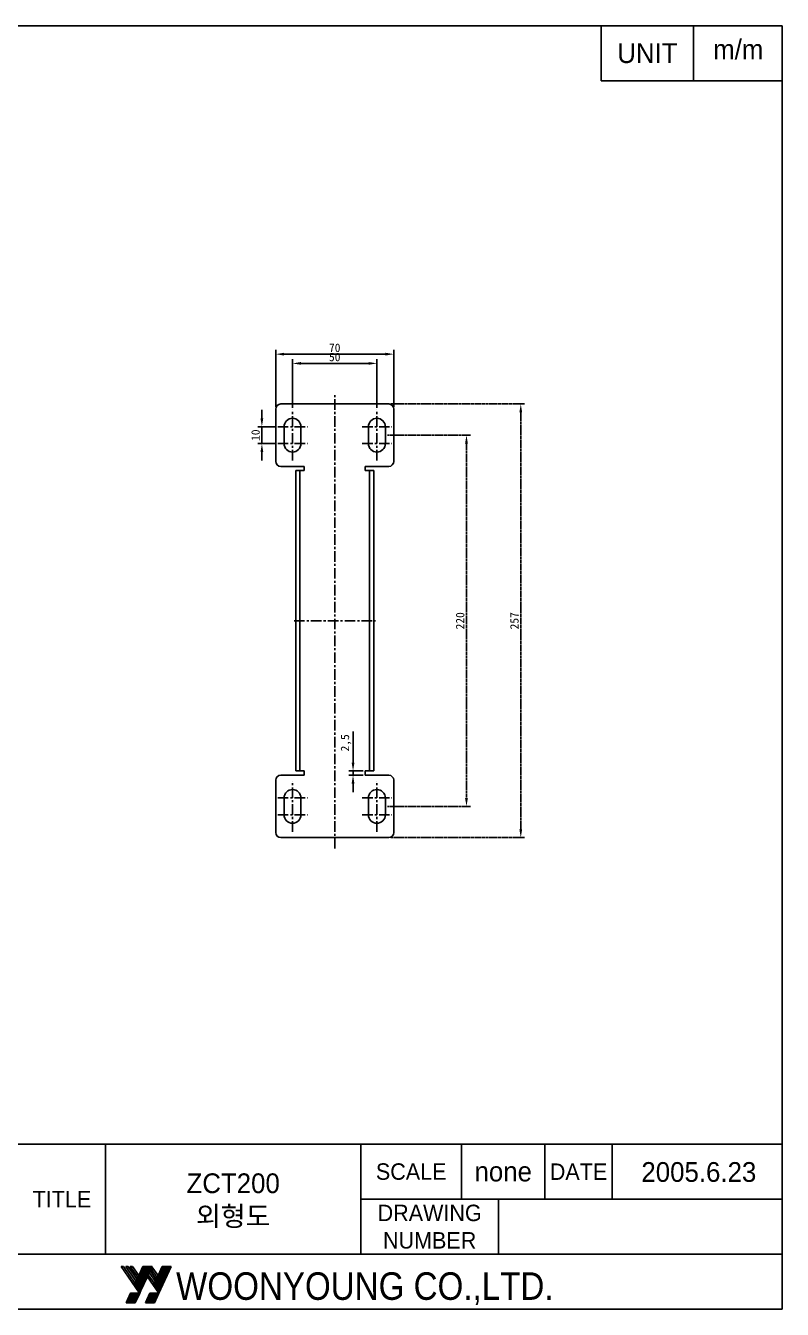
# Model space of a CAD drawing. Header units: millimetres. Extents: x 1678 to 2787, y 547 to 1308.
# Drawn here: x 2339 to 2787, y 547 to 1308 of the extents above; entities that cross this region are included whole.
import ezdxf

# ---------------------------------------------------------------- set-up
doc = ezdxf.new("R2010")
doc.units = ezdxf.units.MM
doc.linetypes.add('CENTER', pattern=[2, 1.25, -0.25, 0.25, -0.25])
doc.layers.add('LAYER1', color=4, linetype='Continuous')
doc.layers.add('가는실선', color=7, linetype='Continuous')
doc.styles.add('M', font='Gulim.ttf', dxfattribs={"height": 3})
doc.styles.add('ROMANT', font='GNGT.TTF', dxfattribs={"width": 0.9, "height": 3})
doc.dimstyles.new('ISO-25', dxfattribs={"dimtxt": 2.5, "dimasz": 2.5, "dimexe": 1.25, "dimexo": 0.625, "dimtad": 1, "dimtxsty": 'Standard', "dimcen": 2.5, "dimadec": 0, "dimazin": 0, "dimtfac": 1, "dimtmove": 0, "dimatfit": 3, "dimfxl": 0, "dimarcsym": 0})

# ---------------------------------------------------------------- blocks, each defined once
blk = doc.blocks.new('*X14')
at = {"color": 0}
for p, q in [((151.4, 128.86), (153.26, 130.72)), ((151.47, 129.2), (152.99, 130.72)), ((151.51, 128.7), (153.52, 130.72)), ((151.61, 128.54), (153.79, 130.72)), ((151.7, 129.69), (152.72, 130.72)), ((151.72, 128.39), (154.05, 130.72)), ((151.83, 128.23), (154.02, 130.42)), ((151.93, 130.18), (152.46, 130.72)), ((151.94, 128.08), (153.79, 129.92)), ((152.05, 127.92), (153.56, 129.43)), ((152.15, 130.68), (152.19, 130.72)), ((152.16, 127.76), (153.33, 128.93)), ((155.61, 129.09), (157.23, 130.72)), ((155.61, 128.82), (157.5, 130.72)), ((155.72, 128.67), (157.76, 130.72)), ((155.82, 128.51), (158.03, 130.72)), ((155.84, 129.59), (156.97, 130.72)), ((155.93, 128.36), (158.29, 130.72)), ((156.04, 128.2), (158.16, 130.31)), ((156.07, 130.08), (156.7, 130.72)), ((156.15, 128.04), (157.93, 129.82)), ((156.26, 127.89), (157.7, 129.33)), ((156.3, 130.57), (156.44, 130.72)), ((156.37, 127.73), (157.47, 128.83)), ((152.27, 127.61), (153.1, 128.44)), ((152.38, 127.45), (152.87, 127.95)), ((152.49, 127.3), (152.64, 127.45)), ((156.48, 127.58), (157.24, 128.34)), ((156.59, 127.42), (157.01, 127.85)), ((156.7, 127.26), (156.79, 127.35)), ((148.52, 122.8), (150.65, 124.93)), ((148.73, 123.27), (150.38, 124.93)), ((148.79, 122.8), (150.91, 124.93)), ((148.96, 123.76), (150.12, 124.93)), ((149.05, 122.8), (151.18, 124.93)), ((149.18, 124.26), (149.85, 124.93)), ((149.32, 122.8), (151.44, 124.93)), ((149.41, 124.75), (149.59, 124.93)), ((149.58, 122.8), (151.28, 124.49)), ((149.85, 122.8), (151.05, 124)), ((150.11, 122.8), (150.83, 123.51)), ((152.76, 122.8), (154.89, 124.93)), ((152.87, 123.17), (154.63, 124.93)), ((153.03, 122.8), (155.16, 124.93)), ((153.1, 123.66), (154.36, 124.93)), ((153.29, 122.8), (155.42, 124.93)), ((153.33, 124.16), (154.1, 124.93)), ((153.55, 124.65), (153.83, 124.93)), ((153.56, 122.8), (155.64, 124.88)), ((153.82, 122.8), (155.42, 124.39)), ((154.09, 122.8), (155.19, 123.9)), ((154.36, 122.8), (154.97, 123.41)), ((150.38, 122.8), (150.6, 123.02)), ((154.62, 122.8), (154.74, 122.92))]:
    blk.add_line(p, q, dxfattribs=at)
blk = doc.blocks.new('*X15')
at = {"color": 0}
for p, q in [((149.94, 72.77), (150.31, 73.14)), ((150, 72.58), (150.42, 72.99)), ((150.11, 72.42), (150.52, 72.83)), ((150.35, 73.46), (150.77, 73.87)), ((150.46, 73.3), (150.88, 73.71)), ((150.52, 73.89), (150.66, 74.03)), ((150.57, 73.14), (150.99, 73.56)), ((150.68, 72.99), (151.09, 73.4)), ((150.79, 72.83), (151.2, 73.24)), ((150.9, 72.68), (151.31, 73.09)), ((151.01, 72.52), (151.42, 72.93)), ((151.12, 72.36), (151.53, 72.78)), ((154.1, 72.7), (154.52, 73.11)), ((154.21, 72.54), (154.63, 72.96)), ((154.32, 72.39), (154.74, 72.8)), ((154.56, 73.42), (154.98, 73.84)), ((154.65, 73.77), (154.87, 73.99)), ((154.67, 73.27), (155.09, 73.68)), ((154.78, 73.11), (155.2, 73.52)), ((154.89, 72.95), (155.3, 73.37)), ((155, 72.8), (155.41, 73.21)), ((155.11, 72.64), (155.52, 73.06)), ((155.22, 72.48), (155.63, 72.9)), ((155.32, 72.33), (155.74, 72.74)), ((149.51, 71.81), (149.91, 72.21)), ((149.62, 71.66), (150.02, 72.06)), ((149.68, 72.25), (149.8, 72.37)), ((149.73, 71.5), (150.13, 71.9)), ((149.84, 71.35), (150.24, 71.75)), ((149.94, 71.19), (150.34, 71.59)), ((150.05, 71.03), (150.45, 71.43)), ((150.16, 70.88), (150.56, 71.28)), ((150.22, 72.26), (150.63, 72.68)), ((150.27, 70.72), (150.67, 71.12)), ((150.33, 72.11), (150.74, 72.52)), ((150.38, 70.57), (150.78, 70.97)), ((150.44, 71.95), (150.85, 72.36)), ((150.49, 70.41), (150.89, 70.81)), ((150.55, 71.79), (150.96, 72.21)), ((150.6, 70.26), (151, 70.66)), ((150.66, 71.64), (151.07, 72.05)), ((150.71, 70.1), (150.78, 70.17)), ((150.77, 71.48), (151.18, 71.89)), ((150.88, 71.33), (151.29, 71.74)), ((150.99, 71.17), (151.4, 71.58)), ((151.09, 71.01), (151.24, 71.16)), ((151.23, 72.21), (151.64, 72.62)), ((151.34, 72.05), (151.75, 72.46)), ((151.45, 71.9), (151.7, 72.15)), ((153.72, 71.78), (154.12, 72.18)), ((153.81, 72.14), (154.01, 72.34)), ((153.83, 71.63), (154.23, 72.03)), ((153.94, 71.47), (154.34, 71.87)), ((154.05, 71.31), (154.45, 71.71)), ((154.16, 71.16), (154.56, 71.56)), ((154.26, 71), (154.66, 71.4)), ((154.37, 70.85), (154.77, 71.25)), ((154.43, 72.23), (154.84, 72.64)), ((154.48, 70.69), (154.88, 71.09)), ((154.54, 72.07), (154.95, 72.49)), ((154.59, 70.53), (154.99, 70.94)), ((154.65, 71.92), (155.06, 72.33)), ((154.7, 70.38), (155.1, 70.78)), ((154.76, 71.76), (155.17, 72.17)), ((154.81, 70.22), (155.15, 70.57)), ((154.87, 71.61), (155.28, 72.02)), ((154.98, 71.45), (155.39, 71.86)), ((155.09, 71.29), (155.5, 71.71)), ((155.2, 71.14), (155.61, 71.55)), ((155.31, 70.98), (155.38, 71.06)), ((155.43, 72.17), (155.85, 72.59)), ((155.54, 72.01), (155.96, 72.43)), ((155.65, 71.86), (155.84, 72.05))]:
    blk.add_line(p, q, dxfattribs=at)
blk = doc.blocks.new('*X16')
at = {"color": 0}
for p, q in [((151.4, 128.86), (153.26, 130.72)), ((151.47, 129.2), (152.99, 130.72)), ((151.51, 128.7), (153.52, 130.72)), ((151.61, 128.54), (153.79, 130.72)), ((151.7, 129.69), (152.72, 130.72)), ((151.72, 128.39), (154.05, 130.72)), ((151.83, 128.23), (154.02, 130.42)), ((151.93, 130.18), (152.46, 130.72)), ((151.94, 128.08), (153.79, 129.92)), ((152.05, 127.92), (153.56, 129.43)), ((152.15, 130.68), (152.19, 130.72)), ((152.16, 127.76), (153.33, 128.93)), ((155.61, 129.09), (157.23, 130.72)), ((155.61, 128.82), (157.5, 130.72)), ((155.72, 128.67), (157.76, 130.72)), ((155.82, 128.51), (158.03, 130.72)), ((155.84, 129.59), (156.97, 130.72)), ((155.93, 128.36), (158.29, 130.72)), ((156.04, 128.2), (158.16, 130.31)), ((156.07, 130.08), (156.7, 130.72)), ((156.15, 128.04), (157.93, 129.82)), ((156.26, 127.89), (157.7, 129.33)), ((156.3, 130.57), (156.44, 130.72)), ((156.37, 127.73), (157.47, 128.83)), ((152.27, 127.61), (153.1, 128.44)), ((152.38, 127.45), (152.87, 127.95)), ((152.49, 127.3), (152.64, 127.45)), ((156.48, 127.58), (157.24, 128.34)), ((156.59, 127.42), (157.01, 127.85)), ((156.7, 127.26), (156.79, 127.35)), ((148.52, 122.8), (150.65, 124.93)), ((148.73, 123.27), (150.38, 124.93)), ((148.79, 122.8), (150.91, 124.93)), ((148.96, 123.76), (150.12, 124.93)), ((149.05, 122.8), (151.18, 124.93)), ((149.18, 124.26), (149.85, 124.93)), ((149.32, 122.8), (151.44, 124.93)), ((149.41, 124.75), (149.59, 124.93)), ((149.58, 122.8), (151.28, 124.49)), ((149.85, 122.8), (151.05, 124)), ((150.11, 122.8), (150.83, 123.51)), ((152.76, 122.8), (154.89, 124.93)), ((152.87, 123.17), (154.63, 124.93)), ((153.03, 122.8), (155.16, 124.93)), ((153.1, 123.66), (154.36, 124.93)), ((153.29, 122.8), (155.42, 124.93)), ((153.33, 124.16), (154.1, 124.93)), ((153.55, 124.65), (153.83, 124.93)), ((153.56, 122.8), (155.64, 124.88)), ((153.82, 122.8), (155.42, 124.39)), ((154.09, 122.8), (155.19, 123.9)), ((154.36, 122.8), (154.97, 123.41)), ((150.38, 122.8), (150.6, 123.02)), ((154.62, 122.8), (154.74, 122.92))]:
    blk.add_line(p, q, dxfattribs=at)
blk = doc.blocks.new('*D215')
at = {"color": 0, "lineweight": -2}
for p, q in [((2532.57, 871.04), (2532.57, 889.37)), ((2538.58, 866.04), (2530.07, 866.04)), ((2538.58, 863.54), (2530.07, 863.54)), ((2532.57, 863.54), (2532.57, 866.04)), ((2532.57, 858.54), (2532.57, 853.54))]:
    blk.add_line(p, q, dxfattribs=at)
at = {"color": 0}
for points in [[(2531.74, 871.04), (2533.4, 871.04), (2532.57, 866.04)], [(2531.74, 858.54), (2533.4, 858.54), (2532.57, 863.54)]]:
    blk.add_solid(points, dxfattribs=at)
at = {"layer": 'Defpoints', "color": 0}
for p in [(2532.57, 866.04), (2539.83, 866.04), (2539.83, 863.54)]:
    blk.add_point(p, dxfattribs=at)
at = {"color": 0, "insert": (2528.4, 882.7), "char_height": 5, "attachment_point": 5, "rotation": 90}
blk.add_mtext('2,5', dxfattribs=at)
blk = doc.blocks.new('*D218')
at = {"color": 0, "lineweight": -2}
for p, q in [((2478.57, 1075.04), (2478.57, 1080.04)), ((2486.71, 1070.04), (2476.07, 1070.04)), ((2478.57, 1060.04), (2478.57, 1070.04)), ((2486.71, 1060.04), (2476.07, 1060.04)), ((2478.57, 1055.04), (2478.57, 1050.04))]:
    blk.add_line(p, q, dxfattribs=at)
at = {"color": 0}
for points in [[(2477.73, 1075.04), (2479.4, 1075.04), (2478.57, 1070.04)], [(2477.73, 1055.04), (2479.4, 1055.04), (2478.57, 1060.04)]]:
    blk.add_solid(points, dxfattribs=at)
at = {"layer": 'Defpoints', "color": 0}
for p in [(2478.57, 1070.04), (2487.96, 1070.04), (2487.96, 1060.04)]:
    blk.add_point(p, dxfattribs=at)
at = {"color": 0, "insert": (2474.82, 1065.04), "char_height": 5, "attachment_point": 5, "rotation": 90}
blk.add_mtext('10', dxfattribs=at)
blk = doc.blocks.new('*D220')
at = {"color": 0, "lineweight": -2}
for p, q in [((2486.73, 1081.79), (2486.73, 1115.56)), ((2491.73, 1113.06), (2551.73, 1113.06)), ((2556.73, 1081.79), (2556.73, 1115.56))]:
    blk.add_line(p, q, dxfattribs=at)
at = {"color": 0}
for points in [[(2491.73, 1113.9), (2491.73, 1112.23), (2486.73, 1113.06)], [(2551.73, 1113.9), (2551.73, 1112.23), (2556.73, 1113.06)]]:
    blk.add_solid(points, dxfattribs=at)
at = {"layer": 'Defpoints', "color": 0}
for p in [(2556.73, 1113.06), (2486.73, 1080.54), (2556.73, 1080.54)]:
    blk.add_point(p, dxfattribs=at)
at = {"color": 0, "insert": (2521.73, 1116.81), "char_height": 5, "attachment_point": 5}
blk.add_mtext('70', dxfattribs=at)
blk = doc.blocks.new('*D221')
at = {"color": 0, "lineweight": -2}
for p, q in [((2496.73, 1081.29), (2496.73, 1110.08)), ((2501.73, 1107.58), (2541.73, 1107.58)), ((2546.73, 1081.29), (2546.73, 1110.08))]:
    blk.add_line(p, q, dxfattribs=at)
at = {"color": 0}
for points in [[(2501.73, 1108.41), (2501.73, 1106.75), (2496.73, 1107.58)], [(2541.73, 1108.41), (2541.73, 1106.75), (2546.73, 1107.58)]]:
    blk.add_solid(points, dxfattribs=at)
at = {"layer": 'Defpoints', "color": 0}
for p in [(2546.73, 1107.58), (2496.73, 1080.04), (2546.73, 1080.04)]:
    blk.add_point(p, dxfattribs=at)
at = {"color": 0, "insert": (2521.73, 1111.33), "char_height": 5, "attachment_point": 5}
blk.add_mtext('50', dxfattribs=at)
blk = doc.blocks.new('*D225')
at = {"color": 0, "linetype": 'CENTER', "lineweight": -2}
for p, q in [((2552.98, 1065.04), (2602.29, 1065.04)), ((2599.79, 1060.04), (2599.79, 850.04)), ((2552.98, 845.04), (2602.29, 845.04))]:
    blk.add_line(p, q, dxfattribs=at)
at = {"color": 0, "linetype": 'CENTER'}
for points in [[(2598.95, 1060.04), (2600.62, 1060.04), (2599.79, 1065.04)], [(2598.95, 850.04), (2600.62, 850.04), (2599.79, 845.04)]]:
    blk.add_solid(points, dxfattribs=at)
at = {"layer": 'Defpoints', "color": 0, "linetype": 'CENTER'}
for p in [(2551.73, 1065.04), (2551.73, 845.04), (2599.79, 845.04)]:
    blk.add_point(p, dxfattribs=at)
at = {"color": 0, "linetype": 'CENTER', "insert": (2596.04, 955.04), "char_height": 5, "attachment_point": 5, "rotation": 90}
blk.add_mtext('220', dxfattribs=at)
blk = doc.blocks.new('*D226')
at = {"color": 0, "linetype": 'CENTER', "lineweight": -2}
for p, q in [((2554.98, 1083.54), (2634.46, 1083.54)), ((2631.96, 1078.54), (2631.96, 831.54)), ((2554.98, 826.54), (2634.46, 826.54))]:
    blk.add_line(p, q, dxfattribs=at)
at = {"color": 0, "linetype": 'CENTER'}
for points in [[(2631.13, 1078.54), (2632.8, 1078.54), (2631.96, 1083.54)], [(2631.13, 831.54), (2632.8, 831.54), (2631.96, 826.54)]]:
    blk.add_solid(points, dxfattribs=at)
at = {"layer": 'Defpoints', "color": 0, "linetype": 'CENTER'}
for p in [(2553.73, 1083.54), (2553.73, 826.54), (2631.96, 826.54)]:
    blk.add_point(p, dxfattribs=at)
at = {"color": 0, "linetype": 'CENTER', "insert": (2628.21, 955.04), "char_height": 5, "attachment_point": 5, "rotation": 90}
blk.add_mtext('257', dxfattribs=at)

msp = doc.modelspace()

# ---------------------------------------------------------------- linework, layer by layer
at = {"color": 1, "linetype": 'CENTER', "ltscale": 5}
for p, q in [((2521.727, 820.037), (2521.727, 1090.037)), ((2496.728, 1050.036), (2496.728, 1080.039)), ((2546.727, 1050.036), (2546.727, 1080.039)), ((2487.956, 1070.038), (2505.5, 1070.038)), ((2537.955, 1070.038), (2555.499, 1070.038)), ((2487.956, 1060.037), (2505.5, 1060.037)), ((2537.955, 1060.037), (2555.499, 1060.037)), ((2497.627, 955.037), (2545.827, 955.037)), ((2496.728, 830.035), (2496.728, 860.037)), ((2546.727, 830.035), (2546.727, 860.037)), ((2487.956, 850.036), (2505.5, 850.036)), ((2537.955, 850.036), (2555.499, 850.036)), ((2487.956, 840.036), (2505.5, 840.036)), ((2537.955, 840.036), (2555.499, 840.036))]:
    msp.add_line(p, q, dxfattribs=at)
at = {"ltscale": 5}
for p, q in [((2486.727, 1080.537), (2486.727, 1049.537)), ((2556.727, 1080.537), (2556.727, 1049.537)), ((2486.727, 829.537), (2486.727, 860.537)), ((2556.727, 829.537), (2556.727, 860.537))]:
    msp.add_line(p, q, dxfattribs=at)
for p, q in [((2553.727, 1083.537), (2489.727, 1083.537)), ((2503.627, 1046.537), (2489.727, 1046.537)), ((2498.627, 1044.037), (2503.627, 1044.037)), ((2498.627, 866.037), (2498.627, 1044.037)), ((2501.127, 866.037), (2501.127, 1044.037)), ((2503.627, 1046.537), (2503.627, 1044.037)), ((2553.727, 1046.537), (2539.827, 1046.537)), ((2539.827, 1046.537), (2539.827, 1044.037)), ((2544.827, 1044.037), (2539.827, 1044.037)), ((2542.327, 866.037), (2542.327, 1044.037)), ((2544.827, 866.037), (2544.827, 1044.037)), ((2503.627, 863.537), (2489.727, 863.537)), ((2498.627, 866.037), (2503.627, 866.037)), ((2503.627, 863.537), (2503.627, 866.037)), ((2544.827, 866.037), (2539.827, 866.037)), ((2539.827, 863.537), (2539.827, 866.037)), ((2553.727, 863.537), (2539.827, 863.537)), ((2553.727, 826.537), (2489.727, 826.537)), ((1677.835, 644.875), (2786.922, 644.875)), ((1677.835, 644.875), (2777.64, 644.875)), ((2385.949, 579.611), (2385.949, 644.875)), ((2385.949, 579.611), (2385.949, 644.875)), ((2537.169, 644.875), (2537.169, 579.611)), ((2537.169, 644.875), (2537.169, 579.611)), ((2596.862, 612.243), (2596.862, 644.875)), ((2596.862, 612.243), (2596.862, 644.875)), ((2646.272, 644.875), (2646.272, 612.243)), ((2646.272, 644.875), (2646.272, 612.243)), ((2686.067, 612.243), (2686.067, 644.875)), ((2686.067, 612.243), (2686.067, 644.875)), ((2537.169, 612.243), (2786.922, 612.243)), ((2537.169, 612.243), (2777.64, 612.243)), ((2618.749, 612.243), (2618.749, 579.611)), ((2618.749, 612.243), (2618.749, 579.611)), ((2537.169, 595.927), (2537.169, 595.927)), ((2537.169, 595.927), (2537.169, 595.927)), ((1677.835, 579.611), (2786.922, 579.611)), ((1677.835, 579.611), (2777.64, 579.611)), ((2406.141, 556.604), (2395.108, 572.345)), ((2396.532, 572.345), (2395.108, 572.345)), ((2396.532, 572.345), (2395.108, 572.345)), ((2406.141, 556.604), (2395.108, 572.345)), ((2403.308, 562.508), (2396.532, 572.345)), ((2403.308, 562.508), (2396.532, 572.345)), ((2407.293, 558.944), (2397.922, 572.345)), ((2399.282, 572.345), (2397.922, 572.345)), ((2399.282, 572.345), (2397.922, 572.345)), ((2407.293, 558.944), (2397.922, 572.345)), ((2404.593, 564.751), (2399.282, 572.345)), ((2404.593, 564.751), (2399.282, 572.345)), ((2400.495, 572.427), (2401.855, 572.427)), ((2408.341, 561.208), (2400.495, 572.427)), ((2400.495, 572.427), (2401.855, 572.427)), ((2408.341, 561.208), (2400.495, 572.427)), ((2405.64, 567.014), (2401.855, 572.427)), ((2405.64, 567.014), (2401.855, 572.427)), ((2408.108, 572.345), (2405.858, 567.472)), ((2408.108, 572.345), (2405.858, 567.472)), ((2408.108, 572.345), (2413.497, 572.345)), ((2408.108, 572.345), (2413.497, 572.345)), ((2410.671, 572.345), (2409.312, 572.345)), ((2410.671, 572.345), (2409.312, 572.345)), ((2412.371, 569.914), (2412.883, 571.022)), ((2412.371, 569.914), (2412.883, 571.022)), ((2412.883, 571.022), (2413.419, 572.178)), ((2412.883, 571.022), (2413.419, 572.178)), ((2419.719, 561.185), (2412.883, 571.022)), ((2419.719, 561.185), (2412.883, 571.022)), ((2413.419, 572.178), (2413.497, 572.345)), ((2413.419, 572.178), (2413.497, 572.345)), ((2417.029, 567.014), (2413.419, 572.178)), ((2417.029, 567.014), (2413.419, 572.178)), ((2419.497, 572.345), (2417.246, 567.482)), ((2419.497, 572.345), (2417.246, 567.482)), ((2417.599, 556.604), (2424.883, 572.341)), ((2417.599, 556.604), (2424.883, 572.341)), ((2419.497, 572.345), (2424.905, 572.345)), ((2419.497, 572.345), (2424.905, 572.345)), ((2403.525, 562.976), (2402.809, 561.358)), ((2403.525, 562.976), (2402.809, 561.358)), ((2403.308, 562.508), (2403.525, 562.976)), ((2403.308, 562.508), (2403.525, 562.976)), ((2405.64, 567.014), (2403.525, 562.976)), ((2405.64, 567.014), (2403.525, 562.976)), ((2406.919, 558.136), (2403.525, 562.976)), ((2406.919, 558.136), (2403.525, 562.976)), ((2404.593, 564.751), (2404.809, 565.219)), ((2404.593, 564.751), (2404.809, 565.219)), ((2408.051, 560.582), (2404.809, 565.219)), ((2408.051, 560.582), (2404.809, 565.219)), ((2405.64, 567.014), (2405.862, 567.48)), ((2405.64, 567.014), (2405.862, 567.48)), ((2405.853, 567.492), (2405.851, 567.495)), ((2405.853, 567.492), (2405.851, 567.495)), ((2409.099, 562.846), (2405.862, 567.48)), ((2409.099, 562.846), (2405.862, 567.48)), ((2409.099, 562.846), (2410.712, 566.331)), ((2409.099, 562.846), (2410.712, 566.331)), ((2410.712, 566.331), (2411.255, 567.504)), ((2410.712, 566.331), (2411.255, 567.504)), ((2417.53, 556.604), (2410.712, 566.331)), ((2417.53, 556.604), (2410.712, 566.331)), ((2411.255, 567.504), (2411.829, 568.744)), ((2411.255, 567.504), (2411.829, 568.744)), ((2414.697, 562.508), (2411.255, 567.504)), ((2414.697, 562.508), (2411.255, 567.504)), ((2411.829, 568.744), (2412.371, 569.914)), ((2411.829, 568.744), (2412.371, 569.914)), ((2418.682, 558.944), (2411.829, 568.744)), ((2418.682, 558.944), (2411.829, 568.744)), ((2415.982, 564.751), (2412.371, 569.914)), ((2415.982, 564.751), (2412.371, 569.914)), ((2414.914, 562.976), (2414.174, 561.392)), ((2414.914, 562.976), (2414.174, 561.392)), ((2414.697, 562.508), (2414.914, 562.976)), ((2414.697, 562.508), (2414.914, 562.976)), ((2417.029, 567.014), (2414.914, 562.976)), ((2417.029, 567.014), (2414.914, 562.976)), ((2418.308, 558.136), (2414.914, 562.976)), ((2418.308, 558.136), (2414.914, 562.976)), ((2415.982, 564.751), (2416.198, 565.219)), ((2415.982, 564.751), (2416.198, 565.219)), ((2419.44, 560.582), (2416.198, 565.219)), ((2419.44, 560.582), (2416.198, 565.219)), ((2417.029, 567.014), (2417.246, 567.482)), ((2417.029, 567.014), (2417.246, 567.482)), ((2420.488, 562.846), (2417.247, 567.484)), ((2420.488, 562.846), (2417.247, 567.484)), ((2398.145, 550.82), (2400.801, 556.604)), ((2398.145, 550.82), (2400.822, 556.604)), ((2398.145, 550.82), (2400.801, 556.604)), ((2398.145, 550.82), (2400.822, 556.604)), ((2400.801, 556.604), (2406.21, 556.604)), ((2400.801, 556.604), (2406.21, 556.604)), ((2403.553, 550.82), (2406.21, 556.604)), ((2403.553, 550.82), (2406.21, 556.604)), ((2406.21, 556.604), (2406.919, 558.136)), ((2406.21, 556.604), (2406.919, 558.136)), ((2406.919, 558.136), (2407.293, 558.944)), ((2406.919, 558.136), (2407.293, 558.944)), ((2407.293, 558.944), (2408.051, 560.582)), ((2407.293, 558.944), (2408.051, 560.582)), ((2408.051, 560.582), (2408.341, 561.208)), ((2408.051, 560.582), (2408.341, 561.208)), ((2408.341, 561.208), (2409.099, 562.846)), ((2408.341, 561.208), (2409.099, 562.846)), ((2409.534, 550.82), (2412.191, 556.604)), ((2409.534, 550.82), (2412.211, 556.604)), ((2409.534, 550.82), (2412.191, 556.604)), ((2409.534, 550.82), (2412.211, 556.604)), ((2412.191, 556.604), (2417.599, 556.604)), ((2412.191, 556.604), (2417.599, 556.604)), ((2414.942, 550.82), (2417.599, 556.604)), ((2414.942, 550.82), (2417.599, 556.604)), ((2398.145, 550.82), (2403.553, 550.82)), ((2398.145, 550.82), (2403.553, 550.82)), ((2409.534, 550.82), (2414.942, 550.82)), ((2409.534, 550.82), (2414.942, 550.82))]:
    msp.add_line(p, q)
at = {"linetype": 'Continuous'}
for p, q in [((2491.727, 1065.037), (2491.727, 1070.038)), ((2501.728, 1070.038), (2501.728, 1060.037)), ((2541.727, 1070.038), (2541.727, 1060.037)), ((2551.727, 1065.037), (2551.727, 1070.038)), ((2491.727, 1060.037), (2491.727, 1065.037)), ((2551.727, 1060.037), (2551.727, 1065.037)), ((2496.728, 1055.037), (2496.728, 1055.037)), ((2546.727, 1055.037), (2546.727, 1055.037)), ((2496.728, 855.037), (2496.728, 855.037)), ((2546.727, 855.037), (2546.727, 855.037)), ((2491.727, 850.036), (2491.727, 845.036)), ((2491.727, 845.036), (2491.727, 840.036)), ((2501.728, 840.036), (2501.728, 850.036)), ((2541.727, 840.036), (2541.727, 850.036)), ((2551.727, 850.036), (2551.727, 845.036)), ((2551.727, 845.036), (2551.727, 840.036))]:
    msp.add_line(p, q, dxfattribs=at)
at = {"ltscale": 5}
for centre, start, end in [((2489.727, 1080.537), 90, 180), ((2553.727, 1049.537), 270, 0), ((2553.727, 860.537), 0, 90), ((2489.727, 829.537), 180, 270)]:
    msp.add_arc(centre, 3, start, end, dxfattribs=at)
for centre, start, end in [((2553.727, 1080.537), 0, 90), ((2489.727, 1049.537), 180, 270), ((2489.727, 860.537), 90, 180), ((2553.727, 829.537), 270, 0)]:
    msp.add_arc(centre, 3, start, end)
at = {"linetype": 'Continuous'}
for centre, start, end in [((2496.728, 1070.038), 90, 180), ((2496.728, 1070.038), 0, 90), ((2546.727, 1070.038), 90, 180), ((2546.727, 1070.038), 0, 90), ((2496.728, 1060.037), 180, 270), ((2496.728, 1060.037), 270, 0), ((2546.727, 1060.037), 180, 270), ((2546.727, 1060.037), 270, 0), ((2496.728, 850.036), 90, 180), ((2496.728, 850.036), 0, 90), ((2546.727, 850.036), 90, 180), ((2546.727, 850.036), 0, 90), ((2496.728, 840.036), 180, 270), ((2496.728, 840.036), 270, 0), ((2546.727, 840.036), 180, 270), ((2546.727, 840.036), 270, 0)]:
    msp.add_arc(centre, 5, start, end, dxfattribs=at)
at = {"layer": 'LAYER1'}
for p, q in [((1677.835, 1307.734), (2786.922, 1307.734)), ((2786.922, 1307.734), (2786.922, 546.979)), ((2786.922, 546.979), (1677.835, 546.979)), ((2777.64, 546.979), (1677.835, 546.979))]:
    msp.add_line(p, q, dxfattribs=at)
at = {"layer": '가는실선', "linetype": 'Continuous'}
for p, q in [((2679.672, 1274.974), (2679.672, 1307.734)), ((2734.272, 1274.974), (2734.272, 1307.734)), ((2679.672, 1274.974), (2786.922, 1274.974))]:
    msp.add_line(p, q, dxfattribs=at)

# ---------------------------------------------------------------- block references
at = {"xscale": 2.719314788621341, "yscale": 2.719314788621785, "zscale": 2.71931478862172}
for name, p in [('*X14', (1994.301, 216.886)), ('*X16', (1994.301, 216.886)), ('*X15', (1996.291, 366.017))]:
    msp.add_blockref(name, p, dxfattribs=at)

# ---------------------------------------------------------------- texts
at = {"style": 'ROMANT', "width": 0.9}
for s in ['WOONYOUNG CO.,LTD', 'WOONYOUNG CO.,LTD.']:
    msp.add_text(s, height=16.31589, dxfattribs=at).set_placement((2427.734, 552.595))
at = {"layer": '가는실선', "style": 'M'}
for s, insert, char_height, width, attachment_point in [('UNIT', (2706.972, 1291.354), 11.7, 54.6, 5), ('m/m', (2745.94, 1299.511), 11.7, 36.153, 1), ('SCALE', (2567.024, 628.559), 9.75, 59.709, 5), ('SCALE', (2567.024, 628.559), 9.75, 59.709, 5), ('none', (2621.568, 628.559), 11.7, 49.413, 5), ('none', (2621.568, 628.559), 11.7, 49.413, 5), ('DATE', (2666.162, 628.559), 9.75, 39.78, 5), ('DATE', (2666.162, 628.559), 9.75, 39.78, 5), ('2005.6.23', (2737.469, 628.295), 11.7, 101.82926, 5), ('ZCT200\\P외형도', (2461.551, 611.313), 11.7, 151.203, 5), ('TITLE', (2360.073, 612.243), 9.75, 51.714, 5), ('TITLE', (2360.073, 612.243), 9.75, 51.714, 5), ('DRAWING\\PNUMBER', (2577.963, 595.927), 9.75, 81.588, 5), ('DRAWING\\PNUMBER', (2577.963, 595.927), 9.75, 81.588, 5)]:
    msp.add_mtext(s, dxfattribs=dict(at, insert=insert, char_height=char_height, width=width, attachment_point=attachment_point))

# ---------------------------------------------------------------- dimensions: what is measured, and where the dimension line sits
for base, p1, p2, angle, picture, middle in [((2556.727, 1113.062), (2486.727, 1080.537), (2556.727, 1080.537), 180, '*D220', (2521.727, 1116.812)), ((2546.727, 1107.579), (2496.728, 1080.039), (2546.727, 1080.039), 180, '*D221', (2521.727, 1111.329)), ((2478.566, 1070.038), (2487.956, 1060.037), (2487.956, 1070.038), 90, '*D218', (2474.816, 1065.037)), ((2532.57, 866.037), (2539.827, 863.537), (2539.827, 866.037), 90, '*D215', (2528.404, 882.703))]:
    dim = msp.add_linear_dim(base=base, p1=p1, p2=p2, angle=angle, dimstyle='ISO-25', override={"dimscale": 2})
    dim.commit()
    dim.dimension.update_dxf_attribs({"geometry": picture, "text_midpoint": middle})
at = {"linetype": 'CENTER'}
for base, p1, p2, picture, middle in [((2631.963, 826.537), (2553.727, 1083.537), (2553.727, 826.537), '*D226', (2628.213, 955.037)), ((2599.788, 845.036), (2551.727, 1065.037), (2551.727, 845.036), '*D225', (2596.038, 955.037))]:
    dim = msp.add_linear_dim(base=base, p1=p1, p2=p2, angle=90, dimstyle='ISO-25', override={"dimscale": 2}, dxfattribs=at)
    dim.commit()
    dim.dimension.update_dxf_attribs({"geometry": picture, "text_midpoint": middle})

doc.saveas('drawing.dxf')
